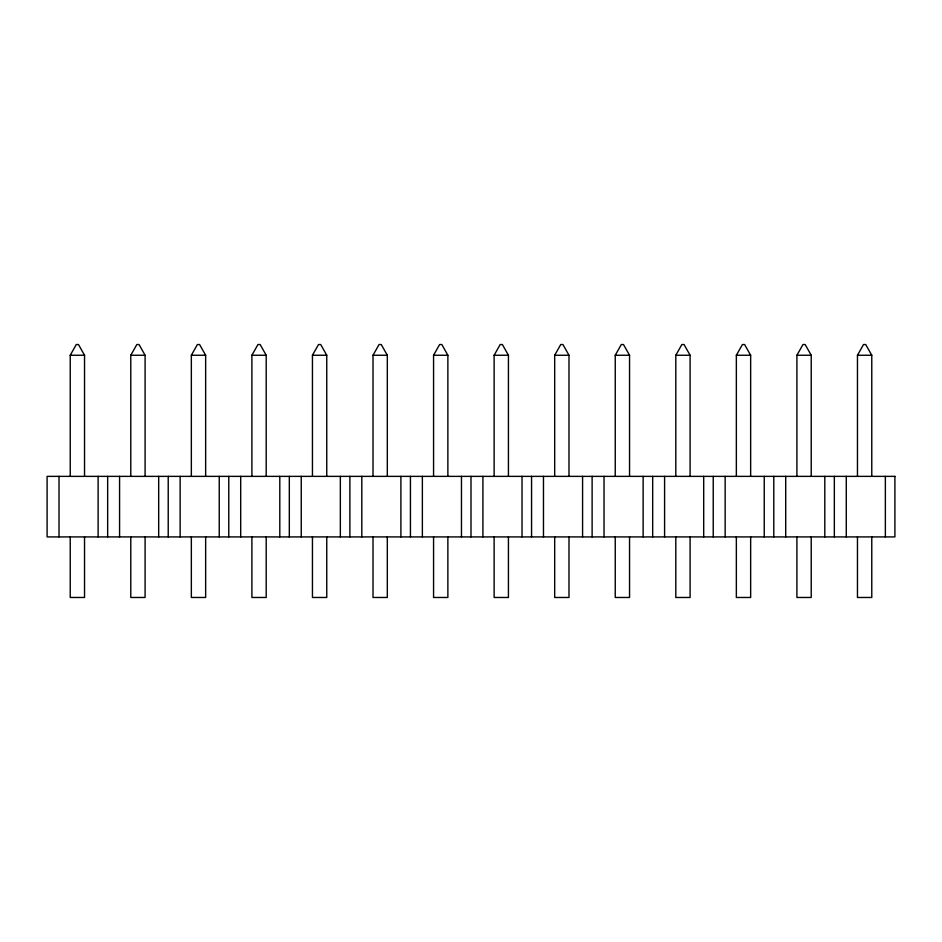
<?xml version="1.0" encoding="UTF-8"?>
<svg xmlns="http://www.w3.org/2000/svg" width="942" height="942" viewBox="0 0 942 942"><rect width="100%" height="100%" fill="white"/><g stroke="black" fill="none" stroke-linecap="round" stroke-linejoin="round"><path stroke-width="1.41" d="M70.226 476.369L70.226 355.252L76.278 344.525L78.48 344.525L84.533 355.252L84.533 476.369M130.785 476.369L130.785 355.252L136.837 344.525L139.027 344.525L145.092 355.252L145.092 476.369M191.344 476.369L191.344 355.252L197.396 344.525L199.586 344.525L205.65 355.252L205.65 476.369M251.903 476.369L251.903 355.252L257.955 344.525L260.145 344.525L266.197 355.252L266.197 476.369M312.45 476.369L312.45 355.252L318.514 344.525L320.704 344.525L326.756 355.252L326.756 476.369M373.008 476.369L373.008 355.252L379.073 344.525L381.263 344.525L387.315 355.252L387.315 476.369M433.567 476.369L433.567 355.252L439.62 344.525L441.822 344.525L447.874 355.252L447.874 476.369M494.126 476.369L494.126 355.252L500.178 344.525L502.38 344.525L508.433 355.252L508.433 476.369M554.685 476.369L554.685 355.252L560.737 344.525L562.927 344.525L568.992 355.252L568.992 476.369M615.244 476.369L615.244 355.252L621.296 344.525L623.486 344.525L629.55 355.252L629.55 476.369M675.803 476.369L675.803 355.252L681.855 344.525L684.045 344.525L690.097 355.252L690.097 476.369M736.35 476.369L736.35 355.252L742.414 344.525L744.604 344.525L750.656 355.252L750.656 476.369M796.908 476.369L796.908 355.252L802.973 344.525L805.163 344.525L811.215 355.252L811.215 476.369M857.467 476.369L857.467 355.252L863.52 344.525L865.722 344.525L871.774 355.252L871.774 476.369M70.226 355.252L84.533 355.252M130.785 355.252L145.092 355.252M191.344 355.252L205.65 355.252M251.903 355.252L266.197 355.252M312.45 355.252L326.756 355.252M373.008 355.252L387.315 355.252M433.567 355.252L447.874 355.252M494.126 355.252L508.433 355.252M554.685 355.252L568.992 355.252M615.244 355.252L629.55 355.252M675.803 355.252L690.097 355.252M736.35 355.252L750.656 355.252M796.908 355.252L811.215 355.252M857.467 355.252L871.774 355.252M885.362 476.369L885.362 536.916M871.774 536.916L871.774 597.475L857.467 597.475L857.467 536.916M846.269 476.369L846.269 536.916M834.341 476.369L834.341 536.916M824.803 476.369L824.803 536.916M811.215 536.916L811.215 597.475L796.908 597.475L796.908 536.916M785.71 476.369L785.71 536.916M773.782 476.369L773.782 536.916M764.245 476.369L764.245 536.916M750.656 536.916L750.656 597.475L736.35 597.475L736.35 536.916M725.152 476.369L725.152 536.916M713.224 476.369L713.224 536.916M703.698 476.369L703.698 536.916M690.097 536.916L690.097 597.475L675.803 597.475L675.803 536.916M664.593 476.369L664.593 536.916M652.676 476.369L652.676 536.916M643.139 476.369L643.139 536.916M629.55 536.916L629.55 597.475L615.244 597.475L615.244 536.916M604.034 476.369L604.034 536.916M592.118 476.369L592.118 536.916M582.58 476.369L582.58 536.916M568.992 536.916L568.992 597.475L554.685 597.475L554.685 536.916M543.475 476.369L543.475 536.916M531.559 476.369L531.559 536.916M522.021 476.369L522.021 536.916M508.433 536.916L508.433 597.475L494.126 597.475L494.126 536.916M482.916 476.369L482.916 536.916M471 476.369L471 536.916M461.462 476.369L461.462 536.916M447.874 536.916L447.874 597.475L433.567 597.475L433.567 536.916M422.369 476.369L422.369 536.916M410.441 476.369L410.441 536.916M400.903 476.369L400.903 536.916M387.315 536.916L387.315 597.475L373.008 597.475L373.008 536.916M361.81 476.369L361.81 536.916M349.882 476.369L349.882 536.916M340.345 476.369L340.345 536.916M326.756 536.916L326.756 597.475L312.45 597.475L312.45 536.916M301.252 476.369L301.252 536.916M289.324 476.369L289.324 536.916M279.798 476.369L279.798 536.916M266.197 536.916L266.197 597.475L251.903 597.475L251.903 536.916M240.693 476.369L240.693 536.916M228.776 476.369L228.776 536.916M219.239 476.369L219.239 536.916M205.65 536.916L205.65 597.475L191.344 597.475L191.344 536.916M180.134 476.369L180.134 536.916M168.218 476.369L168.218 536.916M158.68 476.369L158.68 536.916M145.092 536.916L145.092 597.475L130.785 597.475L130.785 536.916M119.575 476.369L119.575 536.916M107.659 476.369L107.659 536.916M98.121 476.369L98.121 536.916M84.533 536.916L84.533 597.475L70.226 597.475L70.226 536.916M59.016 476.369L59.016 536.916M894.9 476.369L47.1 476.369L47.1 536.916L894.9 536.916L894.9 476.369"/></g></svg>
